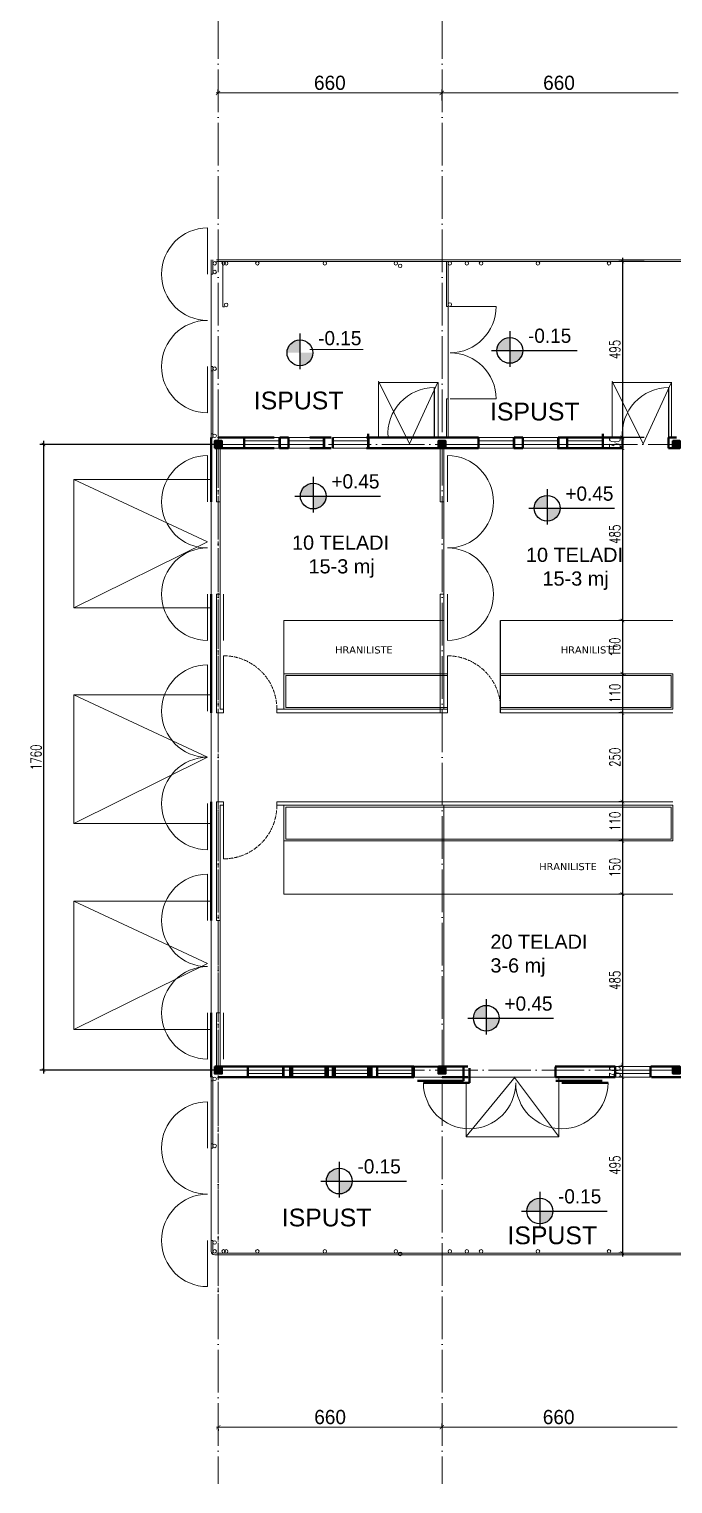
# Model space of a CAD drawing. Header units: millimetres. Extents: x 73 to 57768, y -40361 to 10065.
# Drawn here: x 19104 to 20917, y 2634 to 6727 of the extents above; entities that cross this region are included whole.
import ezdxf

# ---------------------------------------------------------------- set-up
doc = ezdxf.new("R2010")
doc.units = ezdxf.units.MM
for name, pattern in [('ACAD_ISO02W100', [15, 12, -3]), ('ACAD_ISO04W100', [30, 24, -3, 0, -3]), ('ACAD_ISO10W100', [18, 12, -3, 0, -3])]:
    doc.linetypes.add(name, pattern=pattern)
for name, color, linetype, lineweight in [('hatch', 4, 'Continuous', 0), ('isprek.', 6, 'ACAD_ISO02W100', 18), ('kote', 124, 'Continuous', 5), ('kote i srafura', 9, 'Continuous', 5), ('Osovine', 252, 'ACAD_ISO04W100', 9), ('raster', 7, 'ACAD_ISO10W100', 5), ('ulica', 71, 'Continuous', 13)]:
    doc.layers.add(name, color=color, linetype=linetype, lineweight=lineweight)
doc.layers.add('pogled', color=7, linetype='Continuous', lineweight=5, true_color=0x8db1c3)
doc.layers.add('presjek', color=7, linetype='Continuous', lineweight=40, true_color=0xe37da2)
doc.layers.add('sjeccica', color=20, linetype='Continuous')
doc.layers.add('TEXT', color=7, linetype='Continuous')
doc.styles.add('1-100', font='simplex.shx', dxfattribs={"width": 0.7, "height": 30})
doc.dimstyles.new('1-100', dxfattribs={"dimtxt": 30, "dimasz": 10, "dimexe": 10, "dimexo": 0, "dimgap": 6, "dimtad": 1, "dimdec": 0, "dimtxsty": '1-100', "dimblk": 'ARCHTICK', "dimcen": 10, "dimdle": 10, "dimadec": 8, "dimazin": 0, "dimtfac": 1, "dimtdec": 0, "dimtix": 1, "dimtmove": 2, "dimatfit": 3, "dimfxl": 1, "dimtolj": 1, "dimtzin": 0, "dimarcsym": 0})

# ---------------------------------------------------------------- blocks, each defined once
blk = doc.blocks.new('_ArchTick')
at = {"layer": 'kote', "color": 0, "const_width": 0.15}
blk.add_lwpolyline([(-0.5, -0.5), (0.5, 0.5)], dxfattribs=at)
blk = doc.blocks.new('*D173')
at = {"layer": 'Defpoints', "color": 0}
for p in [(20836.2, 6073), (20774.8, 5578), (20836.2, 5578)]:
    blk.add_point(p, dxfattribs=at)
at = {"layer": 'kote i srafura', "color": 0, "lineweight": -2}
for p, q in [((20836.2, 6073), (20764.8, 6073)), ((20774.8, 6083), (20774.8, 5568)), ((20836.2, 5578), (20764.8, 5578))]:
    blk.add_line(p, q, dxfattribs=at)
at = {"layer": 'kote i srafura', "color": 0, "lineweight": -2, "xscale": 10, "yscale": 10, "zscale": 10}
for p, rotation in [((20774.8, 6073), 90), ((20774.8, 5578), 270)]:
    blk.add_blockref('_ArchTick', p, dxfattribs=dict(at, rotation=rotation))
at = {"layer": 'kote i srafura', "color": 0, "insert": (20753.8, 5825.5), "char_height": 30, "attachment_point": 5, "rotation": 90, "style": '1-100'}
blk.add_mtext('\\A1;495', dxfattribs=at)
blk = doc.blocks.new('*D174')
at = {"layer": 'Defpoints', "color": 0}
for p in [(20836.2, 5578), (20774.8, 5548), (20774.8, 5548)]:
    blk.add_point(p, dxfattribs=at)
at = {"layer": 'kote i srafura', "color": 0, "lineweight": -2}
for p, q in [((20836.2, 5578), (20764.8, 5578)), ((20774.8, 5578), (20774.8, 5588)), ((20774.8, 5578), (20774.8, 5548)), ((20774.8, 5548), (20764.8, 5548)), ((20774.8, 5548), (20774.8, 5538))]:
    blk.add_line(p, q, dxfattribs=at)
at = {"layer": 'kote i srafura', "color": 0, "lineweight": -2, "xscale": 10, "yscale": 10, "zscale": 10}
for p, rotation in [((20774.8, 5578), 270), ((20774.8, 5548), 90)]:
    blk.add_blockref('_ArchTick', p, dxfattribs=dict(at, rotation=rotation))
at = {"layer": 'kote i srafura', "color": 0, "insert": (20753.8, 5563), "char_height": 30, "attachment_point": 5, "rotation": 90, "style": '1-100'}
blk.add_mtext('\\A1;30', dxfattribs=at)
blk = doc.blocks.new('*D175')
at = {"layer": 'Defpoints', "color": 0}
for p in [(20774.8, 5548), (20774.8, 5063), (20774.8, 5063)]:
    blk.add_point(p, dxfattribs=at)
at = {"layer": 'kote i srafura', "color": 0, "lineweight": -2}
for p, q in [((20774.8, 5548), (20764.8, 5548)), ((20774.8, 5558), (20774.8, 5053)), ((20774.8, 5063), (20764.8, 5063))]:
    blk.add_line(p, q, dxfattribs=at)
at = {"layer": 'kote i srafura', "color": 0, "lineweight": -2, "xscale": 10, "yscale": 10, "zscale": 10}
for p, rotation in [((20774.8, 5548), 90), ((20774.8, 5063), 270)]:
    blk.add_blockref('_ArchTick', p, dxfattribs=dict(at, rotation=rotation))
at = {"layer": 'kote i srafura', "color": 0, "insert": (20753.8, 5305.5), "char_height": 30, "attachment_point": 5, "rotation": 90, "style": '1-100'}
blk.add_mtext('\\A1;485', dxfattribs=at)
blk = doc.blocks.new('*D176')
at = {"layer": 'Defpoints', "color": 0}
for p in [(20774.8, 5063), (20774.8, 4913), (20774.8, 4913)]:
    blk.add_point(p, dxfattribs=at)
at = {"layer": 'kote i srafura', "color": 0, "lineweight": -2}
for p, q in [((20774.8, 5063), (20764.8, 5063)), ((20774.8, 5073), (20774.8, 4903)), ((20774.8, 4913), (20784.8, 4913))]:
    blk.add_line(p, q, dxfattribs=at)
at = {"layer": 'kote i srafura', "color": 0, "lineweight": -2, "xscale": 10, "yscale": 10, "zscale": 10}
for p, rotation in [((20774.8, 5063), 90), ((20774.8, 4913), 270)]:
    blk.add_blockref('_ArchTick', p, dxfattribs=dict(at, rotation=rotation))
at = {"layer": 'kote i srafura', "color": 0, "insert": (20753.8, 4988), "char_height": 30, "attachment_point": 5, "rotation": 90, "style": '1-100'}
blk.add_mtext('\\A1;150', dxfattribs=at)
blk = doc.blocks.new('*D177')
at = {"layer": 'Defpoints', "color": 0}
for p in [(20774.8, 4913), (20774.8, 4803), (20774.8, 4803)]:
    blk.add_point(p, dxfattribs=at)
at = {"layer": 'kote i srafura', "color": 0, "lineweight": -2}
for p, q in [((20774.8, 4923), (20774.8, 4793)), ((20774.8, 4913), (20784.8, 4913)), ((20774.8, 4803), (20764.8, 4803))]:
    blk.add_line(p, q, dxfattribs=at)
at = {"layer": 'kote i srafura', "color": 0, "lineweight": -2, "xscale": 10, "yscale": 10, "zscale": 10}
for p, rotation in [((20774.8, 4913), 90), ((20774.8, 4803), 270)]:
    blk.add_blockref('_ArchTick', p, dxfattribs=dict(at, rotation=rotation))
at = {"layer": 'kote i srafura', "color": 0, "insert": (20753.8, 4858), "char_height": 30, "attachment_point": 5, "rotation": 90, "style": '1-100'}
blk.add_mtext('\\A1;110', dxfattribs=at)
blk = doc.blocks.new('*D178')
at = {"layer": 'Defpoints', "color": 0}
for p in [(20774.8, 4803), (20774.8, 4553), (20774.8, 4553)]:
    blk.add_point(p, dxfattribs=at)
at = {"layer": 'kote i srafura', "color": 0, "lineweight": -2}
for p, q in [((20774.8, 4803), (20764.8, 4803)), ((20774.8, 4813), (20774.8, 4543)), ((20774.8, 4553), (20764.8, 4553))]:
    blk.add_line(p, q, dxfattribs=at)
at = {"layer": 'kote i srafura', "color": 0, "lineweight": -2, "xscale": 10, "yscale": 10, "zscale": 10}
for p, rotation in [((20774.8, 4803), 90), ((20774.8, 4553), 270)]:
    blk.add_blockref('_ArchTick', p, dxfattribs=dict(at, rotation=rotation))
at = {"layer": 'kote i srafura', "color": 0, "insert": (20753.8, 4678), "char_height": 30, "attachment_point": 5, "rotation": 90, "style": '1-100'}
blk.add_mtext('\\A1;250', dxfattribs=at)
blk = doc.blocks.new('*D179')
at = {"layer": 'Defpoints', "color": 0}
for p in [(20774.8, 4553), (20774.8, 4443), (20776.7, 4443)]:
    blk.add_point(p, dxfattribs=at)
at = {"layer": 'kote i srafura', "color": 0, "lineweight": -2}
for p, q in [((20774.8, 4553), (20764.8, 4553)), ((20774.8, 4563), (20774.8, 4433)), ((20776.7, 4443), (20764.8, 4443))]:
    blk.add_line(p, q, dxfattribs=at)
at = {"layer": 'kote i srafura', "color": 0, "lineweight": -2, "xscale": 10, "yscale": 10, "zscale": 10}
for p, rotation in [((20774.8, 4553), 90), ((20774.8, 4443), 270)]:
    blk.add_blockref('_ArchTick', p, dxfattribs=dict(at, rotation=rotation))
at = {"layer": 'kote i srafura', "color": 0, "insert": (20753.8, 4498), "char_height": 30, "attachment_point": 5, "rotation": 90, "style": '1-100'}
blk.add_mtext('\\A1;110', dxfattribs=at)
blk = doc.blocks.new('*D180')
at = {"layer": 'Defpoints', "color": 0}
for p in [(20776.7, 4443), (20774.8, 4293), (20774.8, 4293)]:
    blk.add_point(p, dxfattribs=at)
at = {"layer": 'kote i srafura', "color": 0, "lineweight": -2}
for p, q in [((20776.7, 4443), (20764.8, 4443)), ((20774.8, 4453), (20774.8, 4283)), ((20774.8, 4293), (20764.8, 4293))]:
    blk.add_line(p, q, dxfattribs=at)
at = {"layer": 'kote i srafura', "color": 0, "lineweight": -2, "xscale": 10, "yscale": 10, "zscale": 10}
for p, rotation in [((20774.8, 4443), 90), ((20774.8, 4293), 270)]:
    blk.add_blockref('_ArchTick', p, dxfattribs=dict(at, rotation=rotation))
at = {"layer": 'kote i srafura', "color": 0, "insert": (20753.8, 4368), "char_height": 30, "attachment_point": 5, "rotation": 90, "style": '1-100'}
blk.add_mtext('\\A1;150', dxfattribs=at)
blk = doc.blocks.new('*D181')
at = {"layer": 'Defpoints', "color": 0}
for p in [(20774.8, 4293), (20774.8, 3808), (20774.8, 3808)]:
    blk.add_point(p, dxfattribs=at)
at = {"layer": 'kote i srafura', "color": 0, "lineweight": -2}
for p, q in [((20774.8, 4303), (20774.8, 3798)), ((20774.8, 4293), (20764.8, 4293)), ((20774.8, 3808), (20764.8, 3808))]:
    blk.add_line(p, q, dxfattribs=at)
at = {"layer": 'kote i srafura', "color": 0, "lineweight": -2, "xscale": 10, "yscale": 10, "zscale": 10}
for p, rotation in [((20774.8, 4293), 90), ((20774.8, 3808), 270)]:
    blk.add_blockref('_ArchTick', p, dxfattribs=dict(at, rotation=rotation))
at = {"layer": 'kote i srafura', "color": 0, "insert": (20753.8, 4050.5), "char_height": 30, "attachment_point": 5, "rotation": 90, "style": '1-100'}
blk.add_mtext('\\A1;485', dxfattribs=at)
blk = doc.blocks.new('*D182')
at = {"layer": 'Defpoints', "color": 0}
for p in [(20774.8, 3808), (20774.8, 3778), (20774.8, 3778)]:
    blk.add_point(p, dxfattribs=at)
at = {"layer": 'kote i srafura', "color": 0, "lineweight": -2}
for p, q in [((20774.8, 3808), (20764.8, 3808)), ((20774.8, 3808), (20774.8, 3818)), ((20774.8, 3808), (20774.8, 3778)), ((20774.8, 3778), (20764.8, 3778)), ((20774.8, 3778), (20774.8, 3768))]:
    blk.add_line(p, q, dxfattribs=at)
at = {"layer": 'kote i srafura', "color": 0, "lineweight": -2, "xscale": 10, "yscale": 10, "zscale": 10}
for p, rotation in [((20774.8, 3808), 270), ((20774.8, 3778), 90)]:
    blk.add_blockref('_ArchTick', p, dxfattribs=dict(at, rotation=rotation))
at = {"layer": 'kote i srafura', "color": 0, "insert": (20753.8, 3793), "char_height": 30, "attachment_point": 5, "rotation": 90, "style": '1-100'}
blk.add_mtext('\\A1;30', dxfattribs=at)
blk = doc.blocks.new('*D183')
at = {"layer": 'Defpoints', "color": 0}
for p in [(20774.8, 3778), (20774.8, 3283), (20774.8, 3283)]:
    blk.add_point(p, dxfattribs=at)
at = {"layer": 'kote i srafura', "color": 0, "lineweight": -2}
for p, q in [((20774.8, 3778), (20764.8, 3778)), ((20774.8, 3788), (20774.8, 3273)), ((20774.8, 3283), (20764.8, 3283))]:
    blk.add_line(p, q, dxfattribs=at)
at = {"layer": 'kote i srafura', "color": 0, "lineweight": -2, "xscale": 10, "yscale": 10, "zscale": 10}
for p, rotation in [((20774.8, 3778), 90), ((20774.8, 3283), 270)]:
    blk.add_blockref('_ArchTick', p, dxfattribs=dict(at, rotation=rotation))
at = {"layer": 'kote i srafura', "color": 0, "insert": (20753.8, 3530.5), "char_height": 30, "attachment_point": 5, "rotation": 90, "style": '1-100'}
blk.add_mtext('\\A1;495', dxfattribs=at)
blk = doc.blocks.new('*D196')
at = {"layer": 'Defpoints', "color": 0}
for p in [(19626.8, 5558), (19144.7, 3798), (19626.8, 3798)]:
    blk.add_point(p, dxfattribs=at)
at = {"layer": 'kote i srafura', "color": 0, "lineweight": -2}
for p, q in [((19144.7, 5568), (19144.7, 3788)), ((19626.8, 5558), (19134.7, 5558)), ((19626.8, 3798), (19134.7, 3798))]:
    blk.add_line(p, q, dxfattribs=at)
at = {"layer": 'kote i srafura', "color": 0, "lineweight": -2, "xscale": 10, "yscale": 10, "zscale": 10}
for p, rotation in [((19144.7, 5558), 90), ((19144.7, 3798), 270)]:
    blk.add_blockref('_ArchTick', p, dxfattribs=dict(at, rotation=rotation))
at = {"layer": 'kote i srafura', "color": 0, "insert": (19123.7, 4678), "char_height": 30, "attachment_point": 5, "rotation": 90, "style": '1-100'}
blk.add_mtext('\\A1;1760', dxfattribs=at)

msp = doc.modelspace()

# ---------------------------------------------------------------- hatches: boundary and pattern name
at = {"layer": 'hatch'}
for points in [[(19646.788, 5567.961), (19626.788, 5567.961), (19626.788, 5547.961), (19646.788, 5547.961)], [(19646.788, 5567.961), (19626.788, 5567.961), (19626.788, 5547.961), (19646.788, 5547.961)], [(19646.788, 5567.961), (19626.788, 5567.961), (19626.788, 5547.961), (19646.788, 5547.961)], [(19646.788, 5567.961), (19626.788, 5567.961), (19626.788, 5547.961), (19646.788, 5547.961)], [(20276.788, 5567.961), (20256.788, 5567.961), (20256.788, 5547.961), (20276.788, 5547.961)], [(20276.788, 5547.961), (20276.788, 5567.961), (20256.788, 5567.961), (20256.788, 5547.961)], [(20936.788, 5567.961), (20916.788, 5567.961), (20916.788, 5547.961), (20936.788, 5547.961)], [(19646.788, 3787.961), (19626.788, 3787.961), (19626.788, 3807.961), (19646.788, 3807.961)], [(19646.788, 3787.961), (19626.788, 3787.961), (19626.788, 3807.961), (19646.788, 3807.961)], [(19646.788, 3787.961), (19626.788, 3787.961), (19626.788, 3807.961), (19646.788, 3807.961)], [(19646.788, 3787.961), (19626.788, 3787.961), (19626.788, 3807.961), (19646.788, 3807.961)], [(20276.788, 3787.961), (20256.788, 3787.961), (20256.788, 3807.961), (20276.788, 3807.961)], [(20276.788, 3807.961), (20276.788, 3787.961), (20256.788, 3787.961), (20256.788, 3807.961)], [(20936.788, 3787.961), (20916.788, 3787.961), (20916.788, 3807.961), (20936.788, 3807.961)]]:
    msp.add_hatch(color=256, dxfattribs=at).paths.add_polyline_path(points)
at = {"layer": 'TEXT'}
h = msp.add_hatch(color=256, dxfattribs=at)
h.paths.add_polyline_path([(20457.697, 5822.733), (20457.697, 5858.969, 0.41421356), (20421.461, 5822.733)])
h.paths.add_polyline_path([(20493.932, 5822.733), (20457.697, 5822.733), (20457.697, 5786.497, 0.41421356)])
h = msp.add_hatch(color=256, dxfattribs=at)
h.paths.add_polyline_path([(19866.657, 5816.02), (19866.657, 5852.256, 0.41421356), (19830.421, 5816.02)])
h.paths.add_polyline_path([(19902.893, 5816.02), (19866.657, 5816.02), (19866.657, 5779.784, 0.41421356)])
h = msp.add_hatch(color=256, dxfattribs=at)
h.paths.add_polyline_path([(19904.105, 5412.947), (19904.105, 5449.182, 0.41421356), (19867.869, 5412.947)])
h.paths.add_polyline_path([(19940.341, 5412.947), (19904.105, 5412.947), (19904.105, 5376.711, 0.41421356)])
h = msp.add_hatch(color=256, dxfattribs=at)
h.paths.add_polyline_path([(20562.928, 5378.547), (20562.928, 5414.783, 0.41421356), (20526.692, 5378.547)])
h.paths.add_polyline_path([(20599.164, 5378.547), (20562.928, 5378.547), (20562.928, 5342.312, 0.41421356)])
h = msp.add_hatch(color=256, dxfattribs=at)
h.paths.add_polyline_path([(20391.44, 3943.687), (20391.44, 3979.922, 0.41421356), (20355.204, 3943.687)])
h.paths.add_polyline_path([(20427.676, 3943.687), (20391.44, 3943.687), (20391.44, 3907.451, 0.41421356)])
h = msp.add_hatch(color=256, dxfattribs=at)
h.paths.add_polyline_path([(19977.46, 3485.576), (19977.46, 3521.811, 0.41421356), (19941.224, 3485.576)])
h.paths.add_polyline_path([(20013.696, 3485.576), (19977.46, 3485.576), (19977.46, 3449.34, 0.41421356)])
h = msp.add_hatch(color=256, dxfattribs=at)
h.paths.add_polyline_path([(20542.198, 3401.258), (20542.198, 3437.494, 0.41421356), (20505.962, 3401.258)])
h.paths.add_polyline_path([(20578.434, 3401.258), (20542.198, 3401.258), (20542.198, 3365.022, 0.41421356)])

# ---------------------------------------------------------------- linework, layer by layer
at = {"layer": 'isprek.'}
for centre, start, end in [((19651.788, 4813.606), 359.753712, 90), ((19651.788, 4813.606), 359.753712, 90), ((20281.788, 4813.606), 359.753712, 90), ((19651.788, 4542.317), 270, 0.246288)]:
    msp.add_arc(centre, 150.001, start, end, dxfattribs=at)
at = {"layer": 'kote', "ltscale": 5}
for p, q in [((19635.871, 6544.573), (19635.871, 6557.243)), ((19635.871, 6544.573), (19635.871, 6557.243)), ((20265.979, 6525.676), (20265.979, 6557.243)), ((20265.979, 6525.676), (20265.979, 6557.243)), ((19630.871, 6547.243), (20270.979, 6547.243)), ((20260.979, 6547.243), (20931.398, 6547.243)), ((19631.931, 2793.109), (20271.412, 2793.109)), ((19636.931, 2787.808), (19636.931, 2783.109)), ((19636.931, 2787.808), (19636.931, 2783.109)), ((20261.412, 2793.109), (20929.078, 2793.109)), ((20266.412, 2793.709), (20266.412, 2803.109)), ((20266.412, 2793.709), (20266.412, 2803.109))]:
    msp.add_line(p, q, dxfattribs=at)
at = {"layer": 'Osovine', "ltscale": 5}
for p, q in [((19636.788, 6763.486), (19636.788, 2633.525)), ((20266.788, 6763.486), (20266.788, 2633.525)), ((19646.788, 5557.961), (22448.981, 5557.961)), ((19646.788, 3797.961), (23562.813, 3797.961))]:
    msp.add_line(p, q, dxfattribs=at)
at = {"layer": 'pogled'}
for p, q in [((19606.788, 6037.292), (19606.788, 6167.292)), ((19616.788, 6037.292), (19616.788, 6077.961)), ((19621.788, 6037.292), (19621.788, 6077.961)), ((20946.788, 6077.961), (19631.788, 6077.961)), ((20946.788, 6072.961), (19631.788, 6072.961)), ((19649.288, 6072.961), (19649.288, 5945.174)), ((20279.288, 6072.961), (20279.288, 5946.156)), ((20284.288, 6072.961), (20284.288, 5686.156)), ((20284.288, 6065.461), (20284.288, 5577.961)), ((19616.788, 6037.292), (19616.788, 5777.292)), ((19621.788, 6037.292), (19616.788, 6037.292)), ((19649.288, 5945.174), (19654.288, 5945.174)), ((20279.288, 5946.156), (20284.288, 5946.156)), ((20289.288, 5946.156), (20419.288, 5946.156)), ((20044.288, 5825.461), (19894.288, 5825.461)), ((19606.788, 5647.292), (19606.788, 5777.292)), ((19621.788, 5777.292), (19616.788, 5777.292)), ((19616.788, 5577.961), (19616.788, 5777.292)), ((19621.788, 5577.961), (19621.788, 5777.292)), ((19621.788, 5765.4), (19616.788, 5765.4)), ((20279.288, 5686.156), (20284.288, 5686.156)), ((20279.288, 5577.961), (20279.288, 5686.156)), ((20289.288, 5686.156), (20419.288, 5686.156)), ((19621.788, 5588.53), (19616.788, 5588.53)), ((19621.788, 5576.638), (19616.788, 5576.638)), ((19709.637, 5577.961), (19809.637, 5577.961)), ((19709.637, 5567.961), (19809.637, 5567.961)), ((19834.637, 5577.961), (19934.637, 5577.961)), ((19834.637, 5567.961), (19934.637, 5567.961)), ((19959.637, 5577.961), (20059.637, 5577.961)), ((19959.637, 5567.961), (20059.637, 5567.961)), ((20369.637, 5577.961), (20469.637, 5577.961)), ((20369.637, 5567.961), (20469.637, 5567.961)), ((20494.637, 5577.961), (20594.637, 5577.961)), ((20494.637, 5567.961), (20594.637, 5567.961)), ((20619.637, 5577.961), (20719.637, 5577.961)), ((20619.637, 5567.961), (20719.637, 5567.961)), ((19606.788, 5396.964), (19606.788, 5526.964)), ((19631.788, 5547.961), (19631.788, 5396.964)), ((19631.788, 5547.961), (19631.788, 5396.964)), ((19641.788, 5547.961), (19641.788, 4812.961)), ((19641.788, 5547.961), (19641.788, 4812.961)), ((19709.637, 5557.961), (19809.637, 5557.961)), ((19709.637, 5547.961), (19809.637, 5547.961)), ((19834.637, 5557.961), (19934.637, 5557.961)), ((19834.637, 5547.961), (19934.637, 5547.961)), ((19959.637, 5557.961), (20059.637, 5557.961)), ((19959.637, 5547.961), (20059.637, 5547.961)), ((20261.788, 5547.961), (20261.788, 5396.964)), ((20271.788, 5547.961), (20271.788, 4812.961)), ((20281.788, 5396.964), (20281.788, 5526.964)), ((20369.637, 5557.961), (20469.637, 5557.961)), ((20369.637, 5547.961), (20469.637, 5547.961)), ((20494.637, 5557.961), (20594.637, 5557.961)), ((20494.637, 5547.961), (20594.637, 5547.961)), ((20619.637, 5557.961), (20719.637, 5557.961)), ((20619.637, 5547.961), (20719.637, 5547.961)), ((19616.788, 5396.964), (19616.788, 5136.964)), ((19641.788, 5396.964), (19631.788, 5396.964)), ((19641.788, 5396.964), (19631.788, 5396.964)), ((19641.788, 5396.964), (19641.788, 5136.964)), ((19641.788, 5396.964), (19641.788, 5136.964)), ((20271.788, 5396.964), (20261.788, 5396.964)), ((20271.788, 5396.964), (20271.788, 5136.964)), ((19606.788, 5006.964), (19606.788, 5136.964)), ((19631.788, 5136.964), (19631.788, 4802.961)), ((19641.788, 5136.964), (19631.788, 5136.964)), ((19631.788, 5136.964), (19631.788, 4802.961)), ((19641.788, 5136.964), (19631.788, 5136.964)), ((19651.788, 5006.964), (19651.788, 5136.964)), ((20261.788, 5136.964), (20261.788, 4802.961)), ((20271.788, 5136.964), (20261.788, 5136.964)), ((20281.788, 5006.964), (20281.788, 5136.964)), ((19821.788, 4812.961), (19821.788, 5062.961)), ((20271.788, 5062.961), (19821.788, 5062.961)), ((20916.788, 5062.961), (20431.412, 5062.961)), ((19651.788, 4963.608), (19651.788, 4802.961)), ((19651.788, 4963.608), (19651.788, 4802.961)), ((19651.788, 4963.608), (19651.788, 4802.961)), ((19651.788, 4963.608), (19651.788, 4802.961)), ((20281.788, 4963.608), (20281.788, 4802.961)), ((19606.788, 4807.961), (19606.788, 4937.961)), ((20281.788, 4912.961), (19821.788, 4912.961)), ((20916.788, 4912.961), (20431.412, 4912.961)), ((19651.788, 4802.961), (19631.788, 4802.961)), ((19651.788, 4802.961), (19631.788, 4802.961)), ((19651.788, 4802.961), (19631.788, 4802.961)), ((19651.788, 4802.961), (19631.788, 4802.961)), ((19651.788, 4812.961), (19641.788, 4812.961)), ((19651.788, 4812.961), (19641.788, 4812.961)), ((19651.788, 4812.961), (19641.788, 4812.961)), ((19651.788, 4812.961), (19641.788, 4812.961)), ((20281.788, 4812.961), (19801.788, 4812.961)), ((19801.788, 4802.961), (19801.788, 4812.961)), ((20281.788, 4802.961), (19801.788, 4802.961)), ((20281.788, 4802.961), (20261.788, 4802.961)), ((20281.788, 4812.961), (20271.788, 4812.961)), ((20916.788, 4802.961), (20431.412, 4802.961)), ((20916.788, 4812.961), (20431.788, 4812.961)), ((19606.788, 4547.961), (19606.788, 4417.961)), ((19631.788, 4218.959), (19631.788, 4552.961)), ((19651.788, 4552.961), (19631.788, 4552.961)), ((19651.788, 4552.961), (19631.788, 4552.961)), ((19631.788, 4218.959), (19631.788, 4552.961)), ((19651.788, 4552.961), (19631.788, 4552.961)), ((19651.788, 4552.961), (19631.788, 4552.961)), ((19651.788, 4392.315), (19651.788, 4552.961)), ((19651.788, 4392.315), (19651.788, 4552.961)), ((19651.788, 4392.315), (19651.788, 4552.961)), ((19651.788, 4392.315), (19651.788, 4552.961)), ((20431.412, 4552.961), (19801.788, 4552.961)), ((19801.788, 4552.961), (19801.788, 4542.961)), ((20281.788, 4552.961), (20261.788, 4552.961)), ((20916.788, 4552.961), (20431.412, 4552.961)), ((19651.788, 4542.961), (19641.788, 4542.961)), ((19651.788, 4542.961), (19641.788, 4542.961)), ((19641.788, 3807.961), (19641.788, 4542.961)), ((19651.788, 4542.961), (19641.788, 4542.961)), ((19651.788, 4542.961), (19641.788, 4542.961)), ((20281.788, 4542.961), (19801.788, 4542.961)), ((19821.788, 4542.961), (19821.788, 4292.961)), ((20271.788, 3807.961), (20271.788, 4542.961)), ((20281.788, 4542.961), (20271.788, 4542.961)), ((20916.788, 4542.961), (20431.788, 4542.961)), ((20281.788, 4442.961), (19821.788, 4442.961)), ((20916.788, 4442.961), (20431.412, 4442.961)), ((19606.788, 4348.959), (19606.788, 4218.959)), ((20431.412, 4292.961), (19821.788, 4292.961)), ((20916.788, 4292.961), (20431.412, 4292.961)), ((19616.788, 3958.959), (19616.788, 4218.959)), ((19641.788, 4218.959), (19631.788, 4218.959)), ((19641.788, 4218.959), (19631.788, 4218.959)), ((19641.788, 3958.959), (19641.788, 4218.959)), ((19641.788, 3958.959), (19641.788, 4218.959)), ((20271.788, 3958.959), (20271.788, 4218.959)), ((19606.788, 3958.959), (19606.788, 3828.959)), ((19641.788, 3958.959), (19631.788, 3958.959)), ((19631.788, 3807.961), (19631.788, 3958.959)), ((19641.788, 3958.959), (19631.788, 3958.959)), ((19651.788, 3958.959), (19651.788, 3828.959)), ((19719.964, 3807.961), (19819.964, 3807.961)), ((19839.519, 3807.961), (19939.519, 3807.961)), ((19844.964, 3807.961), (19944.964, 3807.961)), ((19959.074, 3807.961), (20059.074, 3807.961)), ((19964.519, 3807.961), (20064.519, 3807.961)), ((20084.074, 3807.961), (20184.074, 3807.961)), ((20754.192, 3807.961), (20854.192, 3807.961)), ((19621.788, 3779.285), (19616.788, 3779.285)), ((19616.788, 3777.961), (19616.788, 3578.631)), ((19621.788, 3767.393), (19616.788, 3767.393)), ((19621.788, 3777.961), (19621.788, 3578.631)), ((19719.964, 3797.961), (19819.964, 3797.961)), ((19719.964, 3787.961), (19819.964, 3787.961)), ((19719.964, 3777.961), (19819.964, 3777.961)), ((19839.519, 3797.961), (19939.519, 3797.961)), ((19839.519, 3787.961), (19939.519, 3787.961)), ((19839.519, 3777.961), (19939.519, 3777.961)), ((19844.964, 3797.961), (19944.964, 3797.961)), ((19844.964, 3787.961), (19944.964, 3787.961)), ((19844.964, 3777.961), (19944.964, 3777.961)), ((19959.074, 3797.961), (20059.074, 3797.961)), ((19959.074, 3787.961), (20059.074, 3787.961)), ((19959.074, 3777.961), (20059.074, 3777.961)), ((19964.519, 3797.961), (20064.519, 3797.961)), ((19964.519, 3787.961), (20064.519, 3787.961)), ((19964.519, 3777.961), (20064.519, 3777.961)), ((20084.074, 3797.961), (20184.074, 3797.961)), ((20084.074, 3787.961), (20184.074, 3787.961)), ((20084.074, 3777.961), (20184.074, 3777.961)), ((20586.6, 3777.961), (20187.515, 3777.961)), ((20754.192, 3797.961), (20854.192, 3797.961)), ((20754.192, 3787.961), (20854.192, 3787.961)), ((20754.192, 3777.961), (20854.192, 3777.961)), ((19606.788, 3708.631), (19606.788, 3578.631)), ((19621.788, 3590.523), (19616.788, 3590.523)), ((19616.788, 3318.631), (19616.788, 3578.631)), ((19621.788, 3578.631), (19616.788, 3578.631)), ((19606.788, 3318.631), (19606.788, 3188.631)), ((19616.788, 3318.631), (19616.788, 3287.961)), ((19621.788, 3318.631), (19616.788, 3318.631)), ((19621.788, 3318.631), (19621.788, 3277.961)), ((20946.788, 3277.961), (19626.788, 3277.961)), ((20946.788, 3282.961), (19631.788, 3282.961))]:
    msp.add_line(p, q, dxfattribs=at)
at = {"layer": 'pogled', "ltscale": 5}
for points in [[(20255.318, 5733.266), (20175.046, 5559.964), (20087.734, 5736.084)], [(20255.611, 5577.58), (20255.611, 5732.972), (20087.799, 5732.972), (20087.799, 5578.474)], [(20913.045, 5733.266), (20832.774, 5559.964), (20745.461, 5736.084)], [(20913.338, 5577.58), (20913.338, 5732.972), (20745.526, 5732.972), (20745.526, 5578.474)], [(19616.788, 5460.013), (19229.714, 5460.013), (19229.714, 5098.338), (19616.788, 5098.338)], [(19229.714, 5460.013), (19606.788, 5284.298), (19229.714, 5098.338)], [(19616.788, 4853.676), (19229.714, 4853.676), (19229.714, 4492.001), (19616.788, 4492.001)], [(19229.714, 4853.676), (19606.788, 4677.961), (19229.714, 4492.001)], [(19616.788, 4273.324), (19229.714, 4273.324), (19229.714, 3911.649), (19616.788, 3911.649)], [(19229.714, 4273.324), (19606.788, 4097.609), (19229.714, 3911.649)], [(20472.646, 3778.765), (20335.111, 3610.89)], [(20595.997, 3779.442), (20595.997, 3609.801), (20335.14, 3609.801), (20335.14, 3764.529)], [(20471.222, 3777.169), (20594.323, 3612.274)]]:
    msp.add_lwpolyline(points, dxfattribs=at)
at = {"layer": 'pogled'}
for points in [[(20281.788, 4912.961), (19821.788, 4912.961), (19821.788, 4812.961), (20281.788, 4812.961)], [(20431.788, 4812.961), (20916.788, 4812.961), (20916.788, 4912.961), (20431.412, 4912.961)], [(20281.788, 4907.961), (19826.788, 4907.961), (19826.788, 4817.961), (20281.788, 4817.961)], [(20431.727, 4817.961), (20911.788, 4817.961), (20911.788, 4907.961), (20431.412, 4907.961)], [(20431.412, 4442.961), (19821.788, 4442.961), (19821.788, 4542.961), (20431.412, 4542.961)], [(20431.412, 4447.961), (19826.788, 4447.961), (19826.788, 4537.961), (20431.412, 4537.961)], [(20431.788, 4542.961), (20916.788, 4542.961), (20916.788, 4442.961), (20431.412, 4442.961)], [(20431.727, 4537.961), (20911.788, 4537.961), (20911.788, 4447.961), (20431.412, 4447.961)]]:
    msp.add_lwpolyline(points, dxfattribs=at)
for centre in [(19626.788, 6067.991), (19651.788, 6067.991), (19658.815, 6067.991), (19746.788, 6067.991), (19936.788, 6067.991), (20136.788, 6067.991), (20148.904, 6060.698), (20288.815, 6067.991), (20336.788, 6067.991), (20376.788, 6067.991), (20536.788, 6067.991), (20736.788, 6067.991), (19626.788, 6043.274), (19658.815, 5950.861), (20288.815, 5951.843), (19626.788, 5771.382), (19626.788, 5582.619), (19626.788, 3773.303), (19626.788, 3584.541), (19626.788, 3312.649), (19626.788, 3287.931), (19651.788, 3287.931), (19658.815, 3287.931), (19746.788, 3287.931), (19936.788, 3287.931), (20136.788, 3287.931), (20148.904, 3280.638), (20288.815, 3287.931), (20336.788, 3287.931), (20376.788, 3287.931), (20536.788, 3287.931), (20736.788, 3287.931)]:
    msp.add_circle(centre, 5, dxfattribs=at)
for centre, radius, start, end in [((19606.788, 6037.292), 130, 90, 270), ((20289.288, 5946.156), 130, 270, 0), ((19606.788, 5777.292), 130, 90, 270), ((20289.288, 5686.156), 130, 0, 90), ((20245.095, 5587.823), 130.636, 90.115527, 184.329461), ((20905.095, 5587.823), 130.636, 90.115527, 184.329461), ((19606.788, 5396.964), 130, 90, 270), ((20281.788, 5396.964), 130, 270, 90), ((19606.788, 5136.964), 130, 90, 270), ((20281.788, 5136.964), 130, 270, 90), ((19606.788, 4807.961), 130, 90, 270), ((19606.788, 4547.961), 130, 90, 270), ((19606.788, 4218.959), 130, 90, 270), ((19606.788, 3958.959), 130, 90, 270), ((20344.32, 3762.459), 130, 180, 0), ((20604.32, 3762.459), 130, 180, 0), ((19606.788, 3578.631), 130, 90, 270), ((19606.788, 3318.631), 130, 90, 270), ((19626.788, 3287.961), 10, 180, 270)]:
    msp.add_arc(centre, radius, start, end, dxfattribs=at)
at = {"layer": 'presjek'}
for p, q in [((19616.788, 5577.961), (19616.788, 5396.964)), ((19709.795, 5577.961), (19636.788, 5577.961)), ((19709.795, 5577.961), (19636.788, 5577.961)), ((19709.795, 5577.961), (19636.788, 5577.961)), ((19709.795, 5577.961), (19636.788, 5577.961)), ((19794.174, 5577.961), (19669.385, 5577.961)), ((19794.174, 5577.961), (19669.385, 5577.961)), ((19709.637, 5547.961), (19709.637, 5577.961)), ((19809.192, 5547.961), (19809.192, 5577.961)), ((19809.637, 5547.961), (19809.637, 5577.961)), ((19809.637, 5577.961), (19834.637, 5577.961)), ((19834.637, 5547.961), (19834.637, 5577.961)), ((19954.192, 5577.961), (19894.192, 5577.961)), ((19954.192, 5577.961), (19894.192, 5577.961)), ((19934.192, 5547.961), (19934.192, 5577.961)), ((19934.192, 5547.961), (19934.192, 5577.961)), ((19934.637, 5547.961), (19934.637, 5577.961)), ((19959.637, 5547.961), (19959.637, 5577.961)), ((20327.197, 5577.961), (20054.149, 5577.961)), ((20059.192, 5547.961), (20059.192, 5588.459)), ((20059.192, 5547.961), (20059.192, 5577.961)), ((20059.637, 5547.961), (20059.637, 5577.961)), ((20369.637, 5577.961), (20266.788, 5577.961)), ((20369.637, 5547.961), (20369.637, 5577.961)), ((20469.192, 5547.961), (20469.192, 5577.961)), ((20469.637, 5577.961), (20494.637, 5577.961)), ((20469.637, 5547.961), (20469.637, 5577.961)), ((20494.637, 5547.961), (20494.637, 5577.961)), ((20754.192, 5577.961), (20594.192, 5577.961)), ((20594.192, 5547.961), (20594.192, 5577.961)), ((20594.192, 5547.961), (20594.192, 5577.961)), ((20754.192, 5577.961), (20594.637, 5577.961)), ((20594.637, 5547.961), (20594.637, 5577.961)), ((20619.637, 5547.961), (20619.637, 5577.961)), ((20719.192, 5547.961), (20719.192, 5588.459)), ((20719.192, 5547.961), (20719.192, 5577.961)), ((20719.637, 5547.961), (20719.637, 5577.961)), ((20754.192, 5577.961), (20774.832, 5577.961)), ((20774.832, 5577.961), (20774.832, 5547.961)), ((20926.788, 5577.961), (20904.832, 5577.961)), ((20904.832, 5577.961), (20904.832, 5547.961)), ((19636.788, 5547.961), (19709.385, 5547.961)), ((19636.788, 5547.961), (19709.385, 5547.961)), ((19636.788, 5547.961), (19709.385, 5547.961)), ((19636.788, 5547.961), (19709.385, 5547.961)), ((19669.77, 5547.961), (19794.192, 5547.961)), ((19669.77, 5547.961), (19794.192, 5547.961)), ((19809.192, 5547.961), (19834.637, 5547.961)), ((19894.192, 5547.961), (19954.192, 5547.961)), ((19895.276, 5547.961), (19953.048, 5547.961)), ((20054.192, 5547.961), (20326.303, 5547.961)), ((20266.788, 5547.961), (20369.637, 5547.961)), ((20469.192, 5547.961), (20494.637, 5547.961)), ((20592.322, 5547.961), (20754.192, 5547.961)), ((20594.192, 5547.961), (20754.192, 5547.961)), ((20774.832, 5547.961), (20754.192, 5547.961)), ((20904.832, 5547.961), (20916.788, 5547.961)), ((19616.788, 5136.964), (19616.788, 4802.961)), ((19616.788, 4218.959), (19616.788, 4552.961)), ((19616.788, 3777.961), (19616.788, 3958.959)), ((19636.788, 3807.961), (19709.385, 3807.961)), ((19636.788, 3807.961), (19709.385, 3807.961)), ((19636.788, 3807.961), (19709.385, 3807.961)), ((19636.788, 3807.961), (19709.385, 3807.961)), ((19669.77, 3807.961), (19794.192, 3807.961)), ((19669.77, 3807.961), (20054.192, 3807.961)), ((19719.964, 3777.961), (19719.964, 3807.961)), ((19839.519, 3807.961), (19779.519, 3807.961)), ((19839.519, 3807.961), (19779.519, 3807.961)), ((19815.082, 3807.961), (19948.405, 3807.961)), ((19819.519, 3777.961), (19819.519, 3807.961)), ((19819.519, 3777.961), (19819.519, 3807.961)), ((19819.964, 3777.961), (19819.964, 3807.961)), ((19839.519, 3777.961), (19839.519, 3807.961)), ((19844.964, 3777.961), (19844.964, 3807.961)), ((19959.074, 3807.961), (19899.074, 3807.961)), ((19959.074, 3807.961), (19899.074, 3807.961)), ((19934.637, 3807.961), (20067.96, 3807.961)), ((19939.074, 3777.961), (19939.074, 3807.961)), ((19939.074, 3777.961), (19939.074, 3807.961)), ((19939.519, 3777.961), (19939.519, 3807.961)), ((19944.519, 3777.961), (19944.519, 3807.961)), ((19944.964, 3777.961), (19944.964, 3807.961)), ((19959.074, 3777.961), (19959.074, 3807.961)), ((19964.519, 3777.961), (19964.519, 3807.961)), ((20078.629, 3807.961), (20018.629, 3807.961)), ((20078.629, 3807.961), (20018.629, 3807.961)), ((20054.192, 3807.961), (20187.515, 3807.961)), ((20058.629, 3777.961), (20058.629, 3807.961)), ((20058.629, 3777.961), (20058.629, 3807.961)), ((20059.074, 3777.961), (20059.074, 3807.961)), ((20064.074, 3777.961), (20064.074, 3807.961)), ((20064.519, 3777.961), (20064.519, 3807.961)), ((20067.96, 3777.464), (20067.96, 3807.464)), ((20084.074, 3777.961), (20084.074, 3807.961)), ((20183.629, 3777.961), (20183.629, 3807.961)), ((20184.074, 3777.961), (20184.074, 3807.961)), ((20327.515, 3807.961), (20187.515, 3807.464)), ((20187.515, 3777.464), (20187.515, 3807.464)), ((20266.788, 3807.961), (20339.385, 3807.961)), ((20327.515, 3767.464), (20327.515, 3807.961)), ((20585.469, 3807.961), (20600.288, 3807.961)), ((20586.6, 3777.464), (20586.6, 3807.464)), ((20600.288, 3807.961), (20754.192, 3807.961)), ((20692.322, 3807.961), (20754.192, 3807.961)), ((20754.192, 3807.961), (20754.192, 3777.961)), ((20854.192, 3807.961), (20854.192, 3777.961)), ((20854.416, 3807.961), (20916.788, 3807.961)), ((19709.795, 3777.961), (19636.788, 3777.961)), ((19709.795, 3777.961), (19636.788, 3777.961)), ((19709.795, 3777.961), (19636.788, 3777.961)), ((19709.795, 3777.961), (19636.788, 3777.961)), ((19794.174, 3777.961), (19669.385, 3777.961)), ((20054.149, 3777.961), (19669.385, 3777.961)), ((19779.519, 3777.961), (19839.519, 3777.961)), ((19780.603, 3777.961), (19838.375, 3777.961)), ((19948.405, 3777.961), (19815.04, 3777.961)), ((19899.074, 3777.961), (19959.074, 3777.961)), ((19900.158, 3777.961), (19957.93, 3777.961)), ((20067.96, 3777.961), (19934.595, 3777.961)), ((20018.629, 3777.961), (20078.629, 3777.961)), ((20019.713, 3777.961), (20077.485, 3777.961)), ((20187.515, 3777.961), (20054.149, 3777.961)), ((20327.515, 3767.464), (20197.515, 3767.464)), ((20339.795, 3777.961), (20266.788, 3777.961)), ((20344.32, 3762.459), (20344.32, 3802.957)), ((20694.192, 3777.961), (20586.6, 3777.961)), ((20717.515, 3767.464), (20587.515, 3767.464)), ((20754.192, 3777.961), (20694.192, 3777.961)), ((20754.192, 3777.961), (20694.637, 3777.961)), ((20946.788, 3777.961), (20856.731, 3777.961)), ((20344.32, 3762.459), (20214.32, 3762.459)), ((20734.32, 3762.459), (20604.32, 3762.459))]:
    msp.add_line(p, q, dxfattribs=at)
for points in [[(19626.788, 5547.961), (19646.788, 5547.961), (19646.788, 5567.961), (19626.788, 5567.961), (19626.788, 5547.961)], [(19626.788, 5547.961), (19646.788, 5547.961), (19646.788, 5567.961), (19626.788, 5567.961), (19626.788, 5547.961)], [(19626.788, 5547.961), (19646.788, 5547.961), (19646.788, 5567.961), (19626.788, 5567.961), (19626.788, 5547.961)], [(19626.788, 5547.961), (19646.788, 5547.961), (19646.788, 5567.961), (19626.788, 5567.961), (19626.788, 5547.961)], [(20256.788, 5547.961), (20276.788, 5547.961), (20276.788, 5567.961), (20256.788, 5567.961), (20256.788, 5547.961)], [(20256.788, 5547.961), (20276.788, 5547.961), (20276.788, 5567.961), (20256.788, 5567.961), (20256.788, 5547.961)], [(20916.788, 5547.961), (20936.788, 5547.961), (20936.788, 5567.961), (20916.788, 5567.961), (20916.788, 5547.961)], [(19626.788, 3807.961), (19646.788, 3807.961), (19646.788, 3787.961), (19626.788, 3787.961), (19626.788, 3807.961)], [(19626.788, 3807.961), (19646.788, 3807.961), (19646.788, 3787.961), (19626.788, 3787.961), (19626.788, 3807.961)], [(19626.788, 3807.961), (19646.788, 3807.961), (19646.788, 3787.961), (19626.788, 3787.961), (19626.788, 3807.961)], [(19626.788, 3807.961), (19646.788, 3807.961), (19646.788, 3787.961), (19626.788, 3787.961), (19626.788, 3807.961)], [(20256.788, 3807.961), (20276.788, 3807.961), (20276.788, 3787.961), (20256.788, 3787.961), (20256.788, 3807.961)], [(20256.788, 3807.961), (20276.788, 3807.961), (20276.788, 3787.961), (20256.788, 3787.961), (20256.788, 3807.961)], [(20916.788, 3807.961), (20936.788, 3807.961), (20936.788, 3787.961), (20916.788, 3787.961), (20916.788, 3807.961)]]:
    msp.add_lwpolyline(points, dxfattribs=at)
at = {"layer": 'raster'}
msp.add_line((19636.788, 5683.139), (19636.788, 3126.173), dxfattribs=at)
msp.add_line((19636.788, 5683.139), (19636.788, 3126.173), dxfattribs=at)
msp.add_line((19636.788, 5683.139), (19636.788, 3126.173), dxfattribs=at)
msp.add_line((19636.788, 5683.139), (19636.788, 3126.173), dxfattribs=at)
msp.add_line((19636.788, 5683.139), (19636.788, 3126.173), dxfattribs=at)
msp.add_line((19636.788, 5683.139), (19636.788, 3126.173), dxfattribs=at)
msp.add_line((19636.788, 5683.139), (19636.788, 3126.173), dxfattribs=at)
at = {"layer": 'TEXT'}
for p, q in [((19866.657, 5870.162), (19866.657, 5770.162)), ((20457.697, 5876.875), (20457.697, 5776.875)), ((20405.925, 5822.733), (20647.356, 5822.733)), ((20244.832, 5718.459), (20244.832, 5577.961)), ((20904.832, 5718.459), (20904.832, 5577.961)), ((19904.105, 5467.089), (19904.105, 5367.089)), ((19852.333, 5412.947), (20093.764, 5412.947)), ((20562.928, 5432.689), (20562.928, 5332.689)), ((20511.156, 5378.547), (20752.587, 5378.547)), ((20431.412, 4912.961), (20431.412, 5062.961)), ((20431.412, 4802.961), (20431.412, 4912.961)), ((20391.44, 3997.828), (20391.44, 3897.828)), ((20339.668, 3943.687), (20581.099, 3943.687)), ((19977.46, 3539.717), (19977.46, 3439.717)), ((19925.688, 3485.576), (20167.12, 3485.576)), ((20542.198, 3455.4), (20542.198, 3355.4)), ((20490.426, 3401.258), (20731.857, 3401.258))]:
    msp.add_line(p, q, dxfattribs=at)
for centre in [(20457.697, 5822.733), (19866.657, 5816.02), (19904.105, 5412.947), (20562.928, 5378.547), (20391.44, 3943.687), (19977.46, 3485.576), (20542.198, 3401.258)]:
    msp.add_circle(centre, 36.236, dxfattribs=at)
at = {"layer": 'ulica', "ltscale": 5}
msp.add_lwpolyline([(19616.788, 4802.961), (19616.788, 4552.961)], dxfattribs=at)

# ---------------------------------------------------------------- block references
at = {"layer": 'kote', "ltscale": 5, "xscale": 12, "yscale": 12, "zscale": 12}
for p in [(19635.871, 6547.243), (20265.979, 6547.243), (19636.931, 2793.109), (20266.412, 2793.109)]:
    msp.add_blockref('_ArchTick', p, dxfattribs=at)
at = {"layer": 'kote', "ltscale": 5, "xscale": 12, "yscale": 12, "zscale": 12, "rotation": 180}
for p in [(19635.871, 6547.243), (20265.979, 6547.243), (19636.931, 2793.109), (20266.412, 2793.109)]:
    msp.add_blockref('_ArchTick', p, dxfattribs=at)

# ---------------------------------------------------------------- texts
at = {"layer": 'kote', "ltscale": 5, "char_height": 40, "attachment_point": 5}
for s, insert in [('6{\\Ftxt|c238;60}', (19951.671, 2821.442)), ('660', (20595.245, 2821.442))]:
    msp.add_mtext(s, dxfattribs=dict(at, insert=insert))
at = {"layer": 'kote i srafura', "char_height": 40, "attachment_point": 5}
for insert in [(19950.925, 6575.577), (20596.188, 6575.577)]:
    msp.add_mtext('660', dxfattribs=dict(at, insert=insert))
at = {"layer": 'pogled', "char_height": 20, "width": 206.58542, "attachment_point": 7}
for insert in [(19965.897, 4969.78), (20601.403, 4969.78), (20540.533, 4360.117)]:
    msp.add_mtext('{\\fVerdana|b0|i0|c238|p34;HRANILISTE}', dxfattribs=dict(at, insert=insert))
at = {"layer": 'sjeccica', "char_height": 50, "width": 333.0712, "attachment_point": 1}
for insert in [(19736.95, 5707), (20401.917, 5675.753), (19815.716, 3408.069), (20451.195, 3357.999)]:
    msp.add_mtext('{\\fArial|b0|i0|c0|p34;ISPUST}', dxfattribs=dict(at, insert=insert))
at = {"layer": 'TEXT', "char_height": 40, "attachment_point": 1}
for s, insert, width in [('-0.15', (19917.843, 5877.428), 259.799), ('-0.15', (20508.882, 5884.14), 259.799), ('+0.45', (19955.29, 5474.354), 259.799), ('+0.45', (20614.113, 5439.955), 259.799), ('{\\fArial|b0|i0|c238|p34;10 TELADI\\P   15-3 mj}', (19844.331, 5302.034), 323.3426), ('{\\fArial|b0|i0|c238|p34;10 TELADI\\P   15-3 mj}', (20503.155, 5267.635), 323.3426), ('{\\fArial|b0|i0|c238|p34;20 TELADI\\P3-6 mj}', (20403.08, 4179.077), 323.3426), ('+0.45', (20442.625, 4005.094), 259.799), ('-0.15', (20028.646, 3546.983), 259.799), ('-0.15', (20593.383, 3462.666), 259.799)]:
    msp.add_mtext(s, dxfattribs=dict(at, insert=insert, width=width))

# ---------------------------------------------------------------- dimensions: what is measured, and where the dimension line sits
at = {"layer": 'kote i srafura'}
for base, p1, p2, picture, middle in [((20774.832, 5577.961), (20836.204, 6072.961), (20836.204, 5577.961), '*D173', (20753.832, 5825.461)), ((19144.67, 3797.961), (19626.788, 5557.961), (19626.788, 3797.961), '*D196', (19123.67, 4677.961)), ((20774.832, 5547.961), (20836.204, 5577.961), (20774.832, 5547.961), '*D174', (20753.832, 5562.961)), ((20774.832, 5062.961), (20774.832, 5547.961), (20774.832, 5062.961), '*D175', (20753.832, 5305.461)), ((20774.832, 4912.961), (20774.832, 5062.961), (20774.832, 4912.961), '*D176', (20753.832, 4987.961)), ((20774.832, 4802.961), (20774.832, 4912.961), (20774.832, 4802.961), '*D177', (20753.832, 4857.961)), ((20774.832, 4552.961), (20774.832, 4802.961), (20774.832, 4552.961), '*D178', (20753.832, 4677.961)), ((20774.832, 4442.961), (20774.832, 4552.961), (20776.671, 4442.961), '*D179', (20753.832, 4497.961)), ((20774.832, 4292.961), (20776.671, 4442.961), (20774.832, 4292.961), '*D180', (20753.832, 4367.961)), ((20774.832, 3807.961), (20774.832, 4292.961), (20774.832, 3807.961), '*D181', (20753.832, 4050.461)), ((20774.832, 3777.961), (20774.832, 3807.961), (20774.832, 3777.961), '*D182', (20753.832, 3792.961)), ((20774.832, 3282.961), (20774.832, 3777.961), (20774.832, 3282.961), '*D183', (20753.832, 3530.461))]:
    dim = msp.add_linear_dim(base=base, p1=p1, p2=p2, angle=90, dimstyle='1-100', dxfattribs=at)
    dim.commit()
    dim.dimension.update_dxf_attribs({"geometry": picture, "text_midpoint": middle})

doc.saveas('drawing.dxf')
